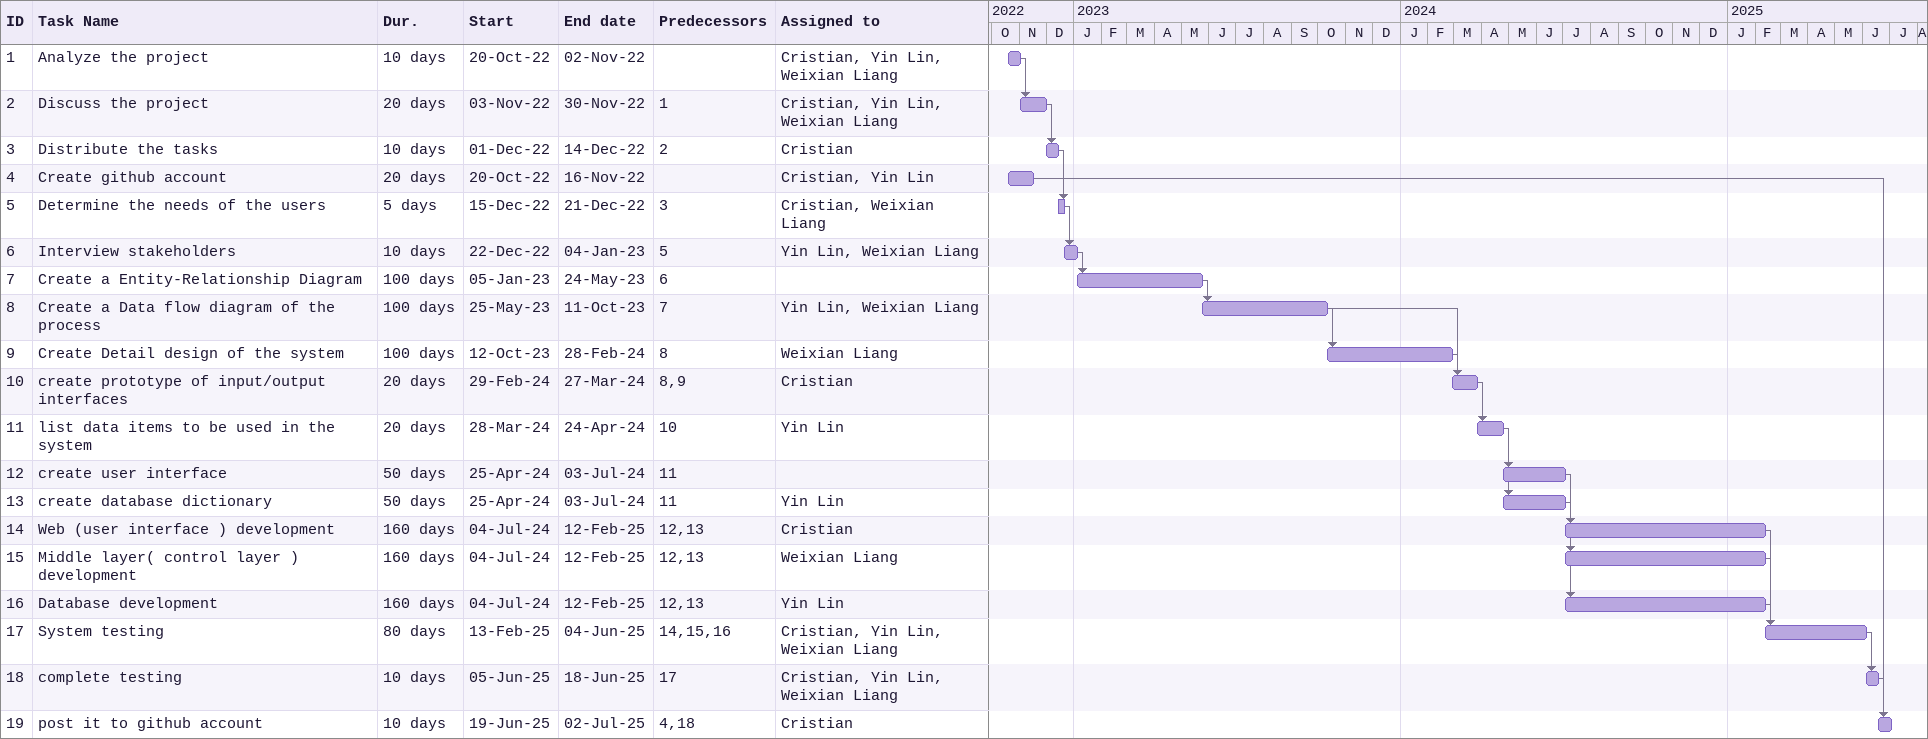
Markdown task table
| ID | Task | Duration | Start | Finish | Predecessors | Resources |
|---|---|---|---|---|---|---|
| 1 | Analyze the project | 10d | 2022-10-20 | 2022-11-02 |  | Cristian, Yin Lin, Weixian Liang |
| 2 | Discuss the project | 20d | 2022-11-03 | 2022-11-30 | 1 | Cristian, Yin Lin, Weixian Liang |
| 3 | Distribute the tasks | 10d | 2022-12-01 | 2022-12-14 | 2 | Cristian |
| 4 | Create github account | 20d | 2022-10-20 | 2022-11-16 |  | Cristian, Yin Lin |
| 5 | Determine the needs of the users | 5d | 2022-12-15 | 2022-12-21 | 3 | Cristian, Weixian Liang |
| 6 | Interview stakeholders | 10d | 2022-12-22 | 2023-01-04 | 5 | Yin Lin, Weixian Liang |
| 7 | Create a Entity-Relationship Diagram | 100d | 2023-01-05 | 2023-05-24 | 6 |  |
| 8 | Create a Data flow diagram of the process | 100d | 2023-05-25 | 2023-10-11 | 7 | Yin Lin, Weixian Liang |
| 9 | Create Detail design of the system | 100d | 2023-10-12 | 2024-02-28 | 8 | Weixian Liang |
| 10 | create prototype of input/output interfaces | 20d | 2024-02-29 | 2024-03-27 | 8, 9 | Cristian |
| 11 | list data items to be used in the system | 20d | 2024-03-28 | 2024-04-24 | 10 | Yin Lin |
| 12 | create user interface | 50d | 2024-04-25 | 2024-07-03 | 11 |  |
| 13 | create database dictionary | 50d | 2024-04-25 | 2024-07-03 | 11 | Yin Lin |
| 14 | Web (user interface ) development | 160d | 2024-07-04 | 2025-02-12 | 12, 13 | Cristian |
| 15 | Middle layer( control layer ) development | 160d | 2024-07-04 | 2025-02-12 | 12, 13 | Weixian Liang |
| 16 | Database development | 160d | 2024-07-04 | 2025-02-12 | 12, 13 | Yin Lin |
| 17 | System testing | 80d | 2025-02-13 | 2025-06-04 | 14, 15, 16 | Cristian, Yin Lin, Weixian Liang |
| 18 | complete testing | 10d | 2025-06-05 | 2025-06-18 | 17 | Cristian, Yin Lin, Weixian Liang |
| 19 | post it to github account | 10d | 2025-06-19 | 2025-07-02 | 4, 18 | Cristian |
